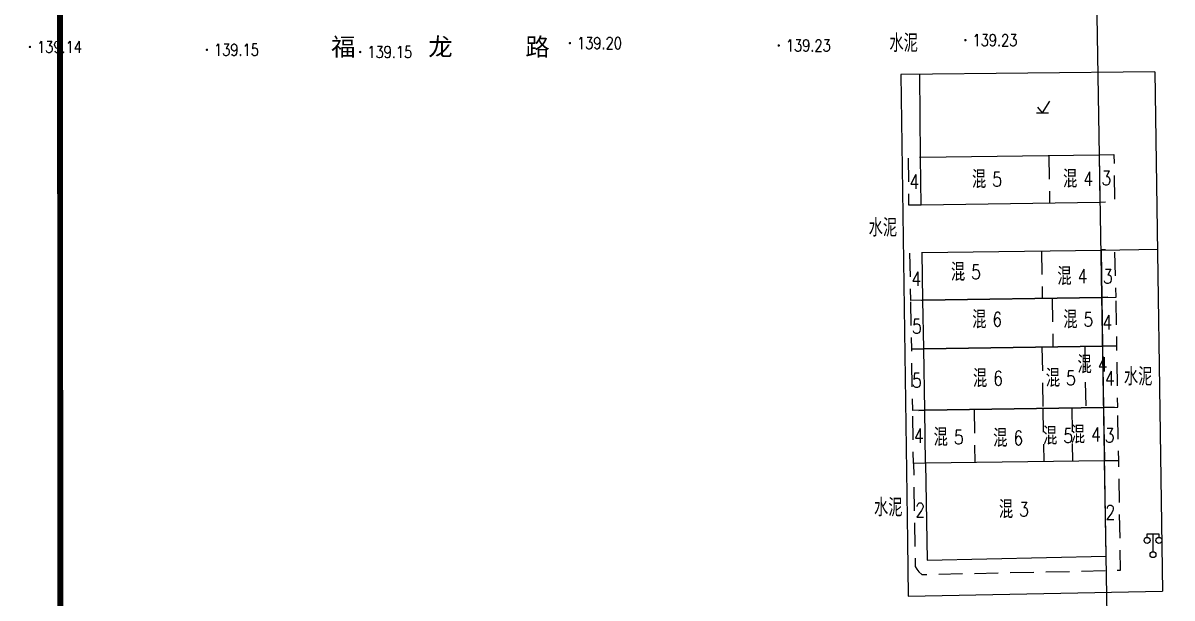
# Model space of a CAD drawing. Extents: x 529262 to 576451, y 2694391 to 2717535.
# Drawn here: x 565983.5 to 566080.1, y 2709876.3 to 2709924.7 of the extents above; entities that cross this region are included whole.
import ezdxf
from ezdxf.enums import TextEntityAlignment as Align
from ezdxf.xclip import XClip

# ---------------------------------------------------------------- set-up
doc = ezdxf.new("R2010")
doc.units = 0
doc.header["$XCLIPFRAME"] = 0
doc.linetypes.add('X5', pattern=[3, 2, -1])
for name, color, linetype in [('DLDW', 8, 'Continuous'), ('DLSS', 4, 'Continuous'), ('GCD', 8, 'Continuous'), ('JMD', 8, 'Continuous'), ('PP-COM', 7, 'Continuous'), ('RD-中线', 40, 'Continuous'), ('RD-红线', 7, 'Continuous'), ('ZBTZ', 8, 'Continuous'), ('ZJ', 7, 'Continuous')]:
    doc.layers.add(name, color=color, linetype=linetype)
doc.styles.add('HZ', font='rs.shx', dxfattribs={"width": 0.8, "bigfont": 'hztxt.shx'})
doc.styles.add('等线体', font='simhei.ttf')
doc.linetypes.add('1161', pattern='A,0,[149,AAA.SHX,S=0.15,R=0,X=0,Y=0],-1.6', length=1.6)

# ---------------------------------------------------------------- blocks, each defined once
blk = doc.blocks.new('A$C19FD0107')
at = {"layer": 'RD-中线', "color": 8, "linetype": 'Continuous', "flags": 128}
for points in [[(-4490.734, 14139.438, 0), (-4490.29, 14139.417)], [(-3818.251, 14086.168, 0), (-3817.74, 14086.169)]]:
    blk.add_lwpolyline(points, format="xyb", dxfattribs=at)
at = {"layer": 'RD-红线', "color": 8, "flags": 128}
blk.add_lwpolyline([(-4927.129, 15710.712), (-4927.125, 15710.469), (-4926.972, 15701.326), (-4922.446, 15430.328)], dxfattribs=at)
blk = doc.blocks.new('gc123')
at = {"color": 8}
for p, q in [((0, 0), (1.2, 2)), ((-1, 0), (1, 0)), ((0, 0), (-0.8, 1))]:
    blk.add_line(p, q, dxfattribs=at)
blk = doc.blocks.new('gc097')
at = {"color": 8}
for p, q in [((-1, 2.9), (-1, 3.5)), ((-1, 3.5), (1, 3.5)), ((0, 0.5), (0, 3.5)), ((1, 3.5), (1, 2.9))]:
    blk.add_line(p, q, dxfattribs=at)
for centre in [(-1, 2.4), (1, 2.4), (0, 0)]:
    blk.add_circle(centre, 0.5, dxfattribs=at)
blk = doc.blocks.new('GC200')
at = {"linetype": 'Continuous', "const_width": 0.2, "flags": 128}
blk.add_lwpolyline([(-0.1, 0, 1), (0.1, 0, 1)], format="xyb", close=True, dxfattribs=at)

msp = doc.modelspace()

# ---------------------------------------------------------------- linework, layer by layer
at = {"const_width": 0.5}
msp.add_lwpolyline([(566139.325, 2710172.956), (565986.518, 2710172.842), (565986.681, 2709601.261), (566518.586, 2709601.552), (566518.485, 2709673.527), (566764.333, 2709673.513), (566764.12, 2710112.127), (566139.363, 2710109.398), (566139.316, 2710172.956)], dxfattribs=at)
at = {"layer": 'DLSS', "linetype": 'Continuous', "flags": 128}
for points, elevation in [([(566078.675, 2709920.534), (566057.301, 2709920.31)], 139.29), ([(566057.301, 2709920.31), (566057.867, 2709881.071), (566057.934, 2709876.442)], 139.365), ([(566057.934, 2709876.442), (566079.33, 2709876.849)], 139.631)]:
    msp.add_lwpolyline(points, dxfattribs=dict(at, elevation=elevation))
msp.add_lwpolyline([(566078.675, 2709920.534), (566079.33, 2709876.849)], dxfattribs=at)
at = {"layer": 'JMD', "linetype": 'X5', "flags": 128}
for points, elevation in [([(566059.008, 2709909.326), (566057.982, 2709909.316), (566057.96, 2709913.366), (566058.977, 2709913.379)], 139.755), ([(566069.756, 2709913.511), (566069.819, 2709909.498)], 139.012), ([(566073.996, 2709913.563), (566075.235, 2709913.585), (566075.294, 2709909.587), (566074.055, 2709909.565)], 139.615), ([(566059.174, 2709901.329), (566058.157, 2709901.313), (566058.073, 2709905.316), (566059.11, 2709905.341)], 139.857), ([(566069.148, 2709905.482), (566069.212, 2709901.49)], 139.791), ([(566074.205, 2709901.57), (566075.413, 2709901.589), (566075.313, 2709905.579), (566074.15, 2709905.562)], 140.301), ([(566070.042, 2709901.503), (566070.107, 2709897.406)], 139.857), ([(566074.26, 2709897.472), (566075.479, 2709897.492), (566075.413, 2709901.589), (566074.205, 2709901.57)], 140.301), ([(566059.24, 2709897.231), (566058.223, 2709897.215), (566058.157, 2709901.313), (566059.174, 2709901.329)], 139.812), ([(566059.323, 2709892.068), (566058.306, 2709892.052), (566058.223, 2709897.215), (566059.24, 2709897.231)], 139.812), ([(566069.182, 2709897.391), (566069.265, 2709892.228)], 139.812), ([(566072.779, 2709897.448), (566072.862, 2709892.285)], 139.812), ([(566074.347, 2709892.309), (566075.562, 2709892.329), (566075.479, 2709897.492), (566074.26, 2709897.472)], 140.301), ([(566059.394, 2709887.614), (566059.394, 2709887.614), (566058.377, 2709887.597), (566058.306, 2709892.052), (566059.323, 2709892.068)], 139.915), ([(566063.471, 2709892.135), (566063.534, 2709887.672)], 139.812), ([(566069.265, 2709892.228), (566069.327, 2709887.753)], 139.812), ([(566071.682, 2709892.266), (566071.745, 2709887.787)], 139.812), ([(566074.432, 2709887.825), (566075.634, 2709887.847), (566075.562, 2709892.329), (566074.347, 2709892.309)], 140.301), ([(566059.394, 2709887.614), (566058.377, 2709887.597), (566058.526, 2709878.919), (566058.644, 2709878.702), (566058.813, 2709878.473), (566059.078, 2709878.256), (566075.801, 2709878.611), (566075.634, 2709887.847), (566074.482, 2709887.825)], 139.872)]:
    msp.add_lwpolyline(points, dxfattribs=dict(at, elevation=elevation))
at = {"layer": 'JMD', "linetype": 'Continuous', "flags": 128}
for points, elevation in [([(566058.977, 2709913.379), (566073.996, 2709913.563), (566074.055, 2709909.565), (566059.008, 2709909.326)], 142.35), ([(566059.11, 2709905.341), (566074.148, 2709905.552), (566074.205, 2709901.57), (566059.174, 2709901.329)], 139.872), ([(566074.205, 2709901.57), (566074.26, 2709897.472), (566059.24, 2709897.231), (566059.174, 2709901.329)], 139.857), ([(566074.26, 2709897.472), (566074.347, 2709892.309), (566059.323, 2709892.068), (566059.24, 2709897.231)], 139.812), ([(566074.347, 2709892.309), (566074.432, 2709887.825), (566059.394, 2709887.614), (566059.323, 2709892.068)], 139.915)]:
    msp.add_lwpolyline(points, close=True, dxfattribs=dict(at, elevation=elevation))
at = {"layer": 'JMD', "linetype": 'Continuous', "elevation": 139.915, "flags": 128}
msp.add_lwpolyline([(566059.394, 2709887.614), (566059.526, 2709879.474), (566074.571, 2709879.793), (566074.432, 2709887.825)], dxfattribs=at)
at = {"layer": 'ZBTZ', "linetype": '1161', "flags": 128}
for points, elevation in [([(566058.977, 2709913.379), (566058.904, 2709920.326)], 139.593), ([(566074.148, 2709905.552), (566078.899, 2709905.623)], 139.791)]:
    msp.add_lwpolyline(points, dxfattribs=dict(at, elevation=elevation))

# ---------------------------------------------------------------- block references
at = {"layer": 'DLDW', "color": 252, "linetype": 'Continuous', "xscale": 0.5, "yscale": 0.5, "zscale": 0.5}
msp.add_blockref('gc097', (566078.523, 2709879.923, 139.789), dxfattribs=at)
at = {"layer": 'GCD', "linetype": 'Continuous'}
ref = msp.add_blockref('GC200', (566062.743, 2709923.207, 139.233), dxfattribs=dict(at, xscale=0.5, yscale=0.5, zscale=0.5))
ref.add_attrib('height', '139.23', dxfattribs={"linetype": 'Continuous', "height": 1, "style": 'HZ', "width": 0.8}).set_placement((566063.343, 2709923.207, 139.233), align=Align.MIDDLE_LEFT)
ref = msp.add_blockref('GC200', (565984.054, 2709922.639, 139.142), dxfattribs=dict(at, xscale=0.5, yscale=0.5))
ref.add_attrib('height', '139.14', dxfattribs={"linetype": 'Continuous', "height": 1, "style": 'HZ', "width": 0.8}).set_placement((565984.654, 2709922.639, 139.142), align=Align.MIDDLE_LEFT)
ref = msp.add_blockref('GC200', (565998.937, 2709922.398, 139.147), dxfattribs=dict(at, xscale=0.5, yscale=0.5, zscale=0.5))
ref.add_attrib('height', '139.15', dxfattribs={"linetype": 'Continuous', "height": 1, "style": 'HZ', "width": 0.8}).set_placement((565999.537, 2709922.398, 139.147), align=Align.MIDDLE_LEFT)
ref = msp.add_blockref('GC200', (566011.835, 2709922.214, 139.152), dxfattribs=dict(at, xscale=0.5, yscale=0.5, zscale=0.5))
ref.add_attrib('height', '139.15', dxfattribs={"linetype": 'Continuous', "height": 1, "style": 'HZ', "width": 0.8}).set_placement((566012.435, 2709922.214, 139.152), align=Align.MIDDLE_LEFT)
ref = msp.add_blockref('GC200', (566029.475, 2709922.964, 139.198), dxfattribs=dict(at, xscale=0.5, yscale=0.5, zscale=0.5))
ref.add_attrib('height', '139.20', dxfattribs={"linetype": 'Continuous', "height": 1, "style": 'HZ', "width": 0.8}).set_placement((566030.075, 2709922.964, 139.198), align=Align.MIDDLE_LEFT)
ref = msp.add_blockref('GC200', (566047.04, 2709922.761, 139.226), dxfattribs=dict(at, xscale=0.5, yscale=0.5, zscale=0.5))
ref.add_attrib('height', '139.23', dxfattribs={"linetype": 'Continuous', "height": 1, "style": 'HZ', "width": 0.8}).set_placement((566047.64, 2709922.761, 139.226), align=Align.MIDDLE_LEFT)
at = {"layer": 'PP-COM'}
ref = msp.add_blockref('A$C19FD0107', (570997.993, 2694390.603), dxfattribs=at)
XClip(ref).set_block_clipping_path([(-9366.4383134884, 14428.6043910822), (-3328.4480743363, 17452.7484863754)])
at = {"layer": 'ZBTZ', "linetype": 'Continuous', "xscale": 0.5, "yscale": 0.5, "zscale": 0.5}
msp.add_blockref('gc123', (566069.235, 2709917.082), dxfattribs=at)

# ---------------------------------------------------------------- texts
at = {"layer": 'JMD', "linetype": 'Continuous', "style": 'HZ', "width": 0.8}
for p in [(566064.495, 2709911.506), (566072.153, 2709911.546), (566062.724, 2709903.706), (566071.678, 2709903.354), (566064.508, 2709899.712), (566072.169, 2709899.709), (566073.37, 2709895.929), (566064.579, 2709894.76), (566070.705, 2709894.789), (566070.47, 2709889.927), (566072.806, 2709890.035), (566061.27, 2709889.81), (566066.278, 2709889.738), (566066.759, 2709883.738)]:
    msp.add_text('混', height=1.5, dxfattribs=at).set_placement(p, align=Align.MIDDLE_RIGHT)
for s, p in [('5', (566064.995, 2709911.506)), ('4', (566072.653, 2709911.546)), ('3', (566074.189, 2709911.608, 139.857)), ('4', (566058.029, 2709911.304)), ('4', (566058.194, 2709903.131)), ('5', (566063.224, 2709903.706)), ('4', (566072.178, 2709903.354)), ('3', (566074.31, 2709903.33, 139.857)), ('5', (566058.248, 2709899.137)), ('6', (566065.008, 2709899.712)), ('5', (566072.669, 2709899.709)), ('4', (566074.271, 2709899.467)), ('4', (566073.87, 2709895.929)), ('5', (566058.248, 2709894.583)), ('6', (566065.079, 2709894.76)), ('5', (566071.205, 2709894.789)), ('4', (566074.48, 2709894.756)), ('4', (566058.413, 2709889.932)), ('5', (566061.77, 2709889.81)), ('6', (566066.778, 2709889.738)), ('5', (566070.97, 2709889.927)), ('4', (566073.306, 2709890.035)), ('3', (566074.468, 2709889.959)), ('2', (566058.522, 2709883.67, 139.935)), ('3', (566067.259, 2709883.738)), ('2', (566074.516, 2709883.482, 139.935))]:
    msp.add_text(s, height=1.2, dxfattribs=at).set_placement(p, align=Align.MIDDLE_LEFT)
at = {"layer": 'ZJ', "color": 8, "linetype": 'Continuous', "style": 'HZ', "width": 0.8}
for p in [(566057.547, 2709923.043), (566057.547, 2709923.043), (566055.802, 2709907.512), (566077.276, 2709894.981), (566056.252, 2709883.97)]:
    msp.add_text('水泥', height=1.5, dxfattribs=at).set_placement(p, align=Align.MIDDLE)
at = {"layer": 'ZJ', "color": 8, "linetype": 'Continuous', "style": '等线体'}
msp.add_text('福      龙      路', height=1.5, dxfattribs=at).set_placement((566018.58, 2709922.677), align=Align.MIDDLE)

doc.saveas('drawing.dxf')
